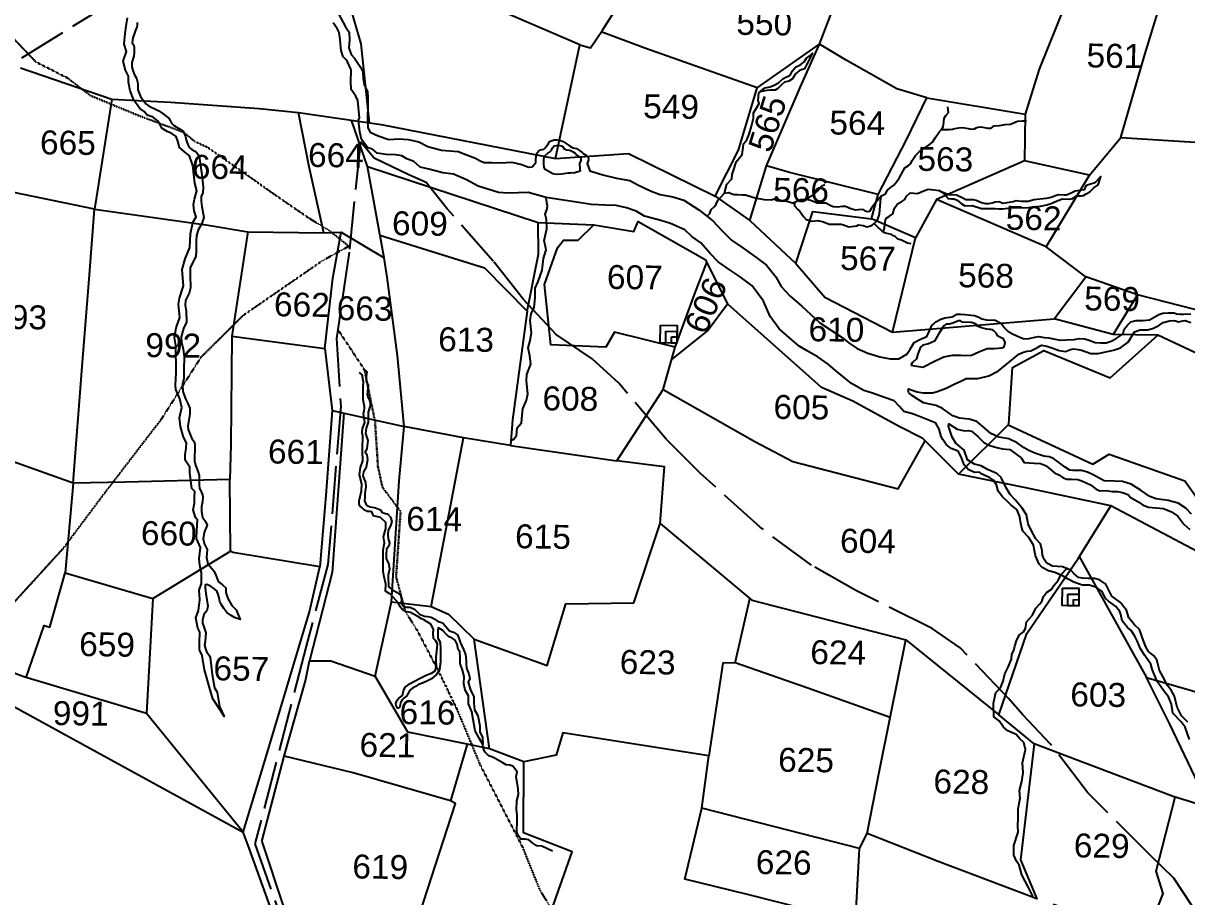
# Model space of a CAD drawing. Header units: inches. Extents: x 304037 to 460575, y 1453943 to 1639883.
# Drawn here: x 345619 to 346819, y 1594761 to 1595662 of the extents above; entities that cross this region are included whole.
import ezdxf

# ---------------------------------------------------------------- set-up
doc = ezdxf.new("R2010")
doc.units = ezdxf.units.IN
doc.header["$MEASUREMENT"] = 0
doc.linetypes.add('ACAD_ISO02W100', pattern=[15, 12, -3])
doc.linetypes.add('ACAD_ISO07W100', pattern=[3, 0, -3])
for name, color, linetype in [('CARTTRACK', 30, 'ACAD_ISO02W100'), ('NALA', 4, 'Continuous'), ('SQUAREWELL', 5, 'Continuous'), ('SURVEY_BND', 7, 'Continuous'), ('SURVEY_NO', 7, 'Continuous'), ('VILLAGE_AREA', 1, 'Continuous')]:
    doc.layers.add(name, color=color, linetype=linetype)
doc.layers.add('FOOTPATH', color=150, linetype='ACAD_ISO07W100', lineweight=30)
doc.styles.get("Standard").update_dxf_attribs({"font": 'arial.ttf'})

# ---------------------------------------------------------------- blocks, each defined once
blk = doc.blocks.new('KANUPURUPALLE')
at = {"layer": 'CARTTRACK'}
for points in [[(343.02, -192.31), (360.93, -180.92), (377.69, -170.38), (381.93, -166.54), (385.65, -157.93), (384.73, -143.28), (379.15, -127.91), (374.09, -121.9), (355.65, -106.93), (345.7, -97.25), (334.39, -92.93)], [(639.14, -400.75), (634.48, -393.96), (628.5, -388.32), (612.68, -372.88), (603.14, -360.82), (596.11, -353.54), (592.49, -349.49), (580.15, -337), (573.05, -332.24), (553.96, -323.09), (542.61, -316.79), (529.64, -307.45), (514.4, -294.14), (505.77, -285.71), (493.71, -271.86), (486.95, -265.85), (477.84, -259.82), (469.56, -251.17), (461.81, -241.7), (450.12, -228.72), (444.78, -222.21), (440.4, -220.34), (431.62, -216.29), (428.11, -212.24), (425.65, -239.95), (422.83, -261.64), (424.08, -278.61), (421.43, -318.26), (416.26, -338.8), (404.07, -388.52), (415.48, -419.28)]]:
    blk.add_lwpolyline(points, dxfattribs=at)
at = {"layer": 'FOOTPATH', "ltscale": 0.001}
for points in [[(340.36, -331.62), (355.01, -315.12), (365.18, -301.14), (379.09, -282.53), (388.89, -266.78), (399.26, -256.18), (418.95, -242.2), (425.59, -238.42), (420.37, -234.42), (415.61, -231.62), (406.93, -225.84), (398.81, -220.25), (389.76, -214.1), (386.64, -212.74), (383.82, -210.47), (372.39, -206.4), (360.25, -201.56), (354.56, -197.27), (346.54, -193.35), (338.23, -184.87)], [(484.41, -412.89), (475.69, -399.17), (471.16, -388.39), (460.33, -368.06), (454.3, -354.17), (449.52, -344.64), (444.07, -334.54), (441, -329.78), (438.55, -321.15), (439.45, -304.72), (434.84, -298.75), (433.64, -293.64), (432.73, -282.22), (429.94, -269.37), (423.13, -259.37)]]:
    blk.add_lwpolyline(points, dxfattribs=at)
at = {"layer": 'NALA'}
for points in [[(422.09, -180.12), (423.98, -183.44), (424.92, -184.81), (425.08, -186.81), (424.92, -188.73), (425.51, -190.37), (426.38, -191.27), (427.91, -193.55), (428.49, -194.68), (428.57, -196.46), (428.88, -197.93), (429.73, -199.64), (429.81, -201.11), (429.89, -203.2), (429.81, -206.22), (429.97, -208.7), (430.53, -209.82), (432.56, -210.7), (435.28, -211.53), (437.74, -211.4), (440.09, -211.47), (442.78, -212.08), (445.04, -213.18), (448.47, -214.08), (452.66, -214.34), (454.56, -215.02), (457.06, -215.94), (458.24, -216.56), (459.25, -216.99), (461.08, -216.99), (463.31, -216.99), (466.13, -216.81), (468.63, -217.35), (470.36, -217.99), (471.24, -217.93), (472.2, -216.84), (472.18, -216.09), (472.27, -214.64), (472.74, -214.06), (473.27, -213.61), (474.11, -213.44), (474.49, -213.16), (475.24, -211.99), (475.56, -211.54), (476.2, -211.28), (476.69, -211.09), (477.4, -211.09), (477.98, -211.11), (478.98, -211.45), (479.45, -211.77), (480.59, -212.56), (481.4, -213.03), (482.28, -213.2), (483.11, -213.63), (483.71, -214.14), (483.96, -214.38), (484.44, -214.64), (484.82, -214.89), (485.25, -215.3), (485.36, -215.98), (485.03, -216.88), (485.7, -218.75), (489.01, -219.69), (492.46, -220.5), (495.77, -221), (497.84, -222.11), (501.15, -223.62), (503.44, -224.46), (506.63, -224.99), (509.35, -225.76), (513.14, -228.17), (516.75, -230.88), (519.11, -233.34), (521.45, -235.64), (524.1, -237.37), (527.65, -239.76), (530.3, -241.77), (532.74, -244.65), (534.09, -247.04), (536.36, -249.49), (539.29, -251.9), (541.6, -253.95), (543.87, -256.07), (549.51, -259.67), (551.34, -261), (553.36, -262.34), (556.03, -263.49), (559.07, -264.31), (561.65, -264.84), (563.79, -264.8), (565.77, -263.61), (566.62, -262.33), (567.59, -260.67), (569.04, -259.9), (570.75, -259.13), (571.44, -257.69), (571.96, -256.34), (573.15, -255.34), (574.22, -254.7), (575.21, -254.38), (577, -254.12), (578.2, -253.42), (579.1, -253.4), (580.23, -253.42), (582.61, -253.7), (583.74, -254.08), (584.51, -254.44), (585.69, -254.72), (587.87, -254.76), (589.42, -255.61), (590.1, -256.55), (591.06, -257.51), (592.24, -258.17), (594.08, -258.96), (595.15, -259.37), (596.39, -259.22), (597.82, -258.9), (598.78, -258.7), (600.13, -258.98), (601.27, -258.98), (602.53, -259.22), (604.2, -259.6), (605.79, -259.45), (607.72, -259.32), (609.02, -259.07), (610.3, -259.13), (611.2, -259.41), (612.96, -260.05), (614.28, -260.11), (615.76, -260.09), (616.98, -259.64), (618.22, -258.96), (619.96, -257.77), (620.19, -256.58), (620.98, -255.55), (621.86, -254.74), (623.14, -254.35), (624.81, -254.35), (626.54, -254.16), (628.79, -252.8), (629.82, -252.47), (631.04, -252.33), (632.66, -252.35), (633.26, -252.54), (634.11, -252.6), (634.99, -252.6), (636.83, -252.5)], [(637.98, -359.14), (636.83, -356.06), (635.78, -354.8), (633.68, -352.63), (633.3, -350.41), (632.51, -348.52), (631.53, -347.28), (630.67, -346.16), (629.66, -344.73), (628.39, -341.65), (627.99, -340.39), (626.51, -338.29), (625.34, -336.62), (624.5, -334.66), (623.92, -333.5), (622.97, -332.09), (622.01, -331.3), (620.7, -329.71), (620.29, -328.13), (620.05, -327.32), (618.92, -325.99), (617.2, -324.8), (616.46, -324.1), (615.53, -322.36), (614.14, -321.41), (612.33, -320.86), (611.3, -320.83), (610.56, -320.83), (610.08, -320.67), (608.42, -320.16), (607.01, -319.44), (605.72, -318.66), (603.64, -317.75), (602.02, -317.43), (600.46, -316.57), (599.72, -315.73), (598.77, -313.68), (598.22, -310.98), (596.97, -309.15), (595.51, -307.56), (595.06, -306.01), (594.56, -303.69), (593.87, -302.11), (592.5, -301.09), (591.6, -300.25), (590.3, -299.02), (589.15, -297.57), (588.75, -296.04), (587.93, -294.89), (586.98, -294.25), (585.78, -293.75), (585.09, -293.44), (584.42, -292.94), (583.16, -293.01), (581.6, -292.27), (580.57, -291.13), (579.78, -289.15), (579.04, -287.74), (577.22, -287.1), (576.01, -286.12), (575.12, -284.88), (574.67, -284.09), (574.19, -282.26), (573.28, -280.78), (571.68, -280.09), (569.22, -279.13), (567.42, -278.51), (565.26, -277.93), (564.16, -276.69), (562.75, -275.33), (560.58, -274.64), (557.33, -273.49), (555.18, -272.87), (552.02, -271.1), (547.97, -267.94), (546.16, -266.38), (543.6, -264.67), (540.8, -263.09), (538.8, -261.92), (536.38, -259.88), (533.75, -257.68), (531.43, -254.58), (529.71, -250.77), (526.77, -246.99), (523.73, -244.75), (521.27, -243.15), (518.2, -241.06), (516.2, -239.05), (513.81, -236.36), (511.51, -234.8), (509.71, -233.21), (506.15, -231.68), (503.72, -230.94), (499.55, -229.87), (497.44, -228.65), (495.03, -227.89), (492.47, -227.34), (489.77, -227.32), (486.14, -227.15), (483.04, -226.74), (478.65, -226.09), (474.87, -225.59), (470.38, -224.35), (465.34, -224.63), (462.87, -224.44), (457.8, -222.91), (454.88, -221.38), (451.61, -220.04), (448.89, -219.76), (445.41, -218.9), (443.21, -218.41), (441.57, -216.99), (439.8, -216.36), (438.59, -215.65), (436.95, -215.36), (434.61, -215.29), (432.33, -215.01), (431.2, -214.01), (429.99, -213.73), (428.42, -211.67), (427.93, -209.75), (427.57, -206.84), (427.85, -206.27), (427.36, -201.87), (426.83, -200.82), (425.63, -199.15), (425.52, -197.15), (425.58, -194.24), (424.65, -192.25), (424.24, -191.72), (423.54, -190.97), (422.99, -189.44), (422.93, -188.64), (422.74, -186.67), (422.46, -184.92), (421.93, -183.89), (420.93, -182.5)], [(371.81, -183.14), (371.81, -183.78), (371.7, -184.3), (371.34, -185.05), (371.04, -186), (370.7, -187), (370.57, -188.21), (370.98, -188.79), (371.12, -189.54), (371.12, -190.04), (371.12, -190.65), (371.01, -191.54), (370.6, -193.15), (370.6, -194.26), (370.82, -195.18), (371.29, -196.26), (371.76, -197.06), (372.15, -198.37), (372.13, -199.97), (372.85, -201.64), (374.24, -203.47), (374.8, -203.88), (375.58, -204.27), (376.33, -204.58), (377.52, -205.13), (378.33, -205.72), (378.91, -206.13), (379.47, -206.52), (380.02, -206.94), (380.38, -207.52), (380.75, -208.21), (381.25, -208.74), (381.86, -209.07), (382.64, -209.49), (383.69, -210.21), (384.31, -211.49), (384.42, -212.37), (384.7, -213.1), (385.17, -214.1), (385.45, -214.43), (385.92, -214.73), (386.64, -215.18), (387.2, -215.54), (387.73, -216.29), (387.98, -217.54), (388.51, -221.01), (388.76, -223.33), (388.87, -224.11), (388.81, -225.52), (388.39, -226.47), (388.39, -227.66), (388.59, -229.02), (389.17, -231.76), (388.62, -233.48), (387.87, -234.67), (387.34, -236.28), (387.34, -237.7), (387.31, -240.08), (387.28, -241.5), (385.87, -244.3), (385.9, -245.49), (385.92, -247.05), (386.01, -248.57), (386.03, -249.41), (385.76, -250.74), (384.81, -252.57), (384.78, -253.79), (385.01, -255.28), (385.17, -258.03), (384.39, -259.59), (383.89, -261.67), (383.95, -263.06), (384.42, -264.78), (384.7, -266.64), (384.64, -270.05), (384.64, -272.13), (384.39, -273.55), (384.48, -275.44), (385.17, -277.24), (385.65, -278.21), (386.31, -279.57), (386.31, -280.96), (385.81, -284.07), (385.92, -284.87), (386.78, -286.95), (387.59, -288.09), (387.65, -288.81), (387.65, -289.92), (387.62, -291.67), (387.62, -292.73), (387.92, -293.84), (388.48, -295.28), (388.87, -296.36), (388.87, -298.14), (388.87, -298.75), (388.98, -299.58), (389.45, -300.63), (389.73, -301.19), (389.82, -301.8), (389.73, -302.91), (389.54, -304.13), (389.54, -305.38), (389.84, -306.85), (390.62, -307.88), (391.04, -308.82), (390.26, -310.68), (390.07, -312.23), (390.34, -313.43), (391.07, -314.87), (390.93, -316.87), (391.29, -318.51), (392.84, -320.22), (393.37, -321.3), (393.87, -322.61), (394.21, -323.05), (395.18, -323.8), (395.87, -324.41), (395.96, -325.6), (396.46, -327.13), (397.51, -328.88), (398.6, -329.93), (399.63, -332.32), (398.15, -331.82), (397.35, -331.35), (396.23, -330.65), (395.48, -329.63), (394.76, -328.55), (394.48, -327.93), (394.26, -326.94), (393.98, -326.1), (393.65, -325.21), (392.93, -324.66), (391.98, -323.99), (391.04, -323.69), (390.76, -323.88), (390.7, -324.44), (390.9, -325.96), (391.43, -329.06), (391.2, -330.28), (390.51, -331.17), (390.15, -332.66), (390.15, -333.41), (390.51, -334.33), (391.07, -335.8), (390.93, -337.99), (390.79, -338.88), (391.09, -340.04), (391.29, -340.43), (392.01, -341.54), (392.23, -341.93), (392.54, -344.04), (392.82, -346.2), (393.43, -349.5), (394.07, -350.61), (394.71, -354.19), (395.93, -356.66), (394.98, -355.19), (393.01, -352.26), (392.15, -349.46), (390.81, -345.05), (390.17, -341.5), (389.51, -340.08), (389.51, -338.28), (389.56, -335.67), (389.06, -334.64), (388.48, -332.04), (389.17, -330.24), (389.42, -327.55), (389.23, -325.13), (389.79, -323.4), (389.79, -320.87), (389.31, -318.82), (389.09, -317.29), (389.42, -314.41), (388.37, -312.19), (388.48, -310.2), (388.59, -307.59), (388.06, -306.9), (387.5, -305.02), (387.78, -303.32), (387.78, -301.85), (387.78, -300.44), (387.09, -299.63), (386.47, -295.75), (386.45, -294.31), (385.28, -292.59), (385.28, -291.23), (385.47, -289.59), (385.56, -288.29), (384.83, -286.83), (384, -284.19), (383.69, -281.97), (384.28, -279.4), (383.72, -277.21), (382.67, -274.9), (382.61, -273.85), (382.75, -270.7), (382.55, -263.91), (382.17, -261.94), (382.55, -259.47), (383.5, -256.86), (383.08, -253.57), (383.33, -251.99), (384.25, -248.96), (383.92, -244.87), (384.56, -242.15), (385.72, -239.27), (385.89, -235.86), (386.39, -233.02), (387.23, -231.57), (386.7, -230.1), (386.48, -228.55), (386.78, -227.16), (387.31, -225.05), (386.75, -223.14), (386.19, -218.7), (385.33, -216.33), (384.02, -215.3), (382.8, -214.28), (382.35, -212.72), (381.97, -211.53), (380.85, -210.81), (379.69, -210.33), (378.33, -209.47), (377.49, -207.86), (376.1, -206.74), (374.63, -206.27), (373.85, -205.38), (372.76, -204.6), (371.18, -202.58), (370.23, -200.28), (369.84, -198.04), (369.79, -196.54), (369.01, -195.09), (368.4, -192.82), (369.18, -190.44), (368.62, -188.61), (368.79, -185.86), (369.04, -184.09), (369.37, -181.95)], [(519.57, -223.87), (520.08, -221.57), (521.31, -220.23), (521.45, -219.2), (521.97, -217.44), (522.36, -215.99), (523.82, -214.15), (524.1, -212.39), (524.13, -211.42), (524.96, -210.45), (525.56, -208.97), (526.07, -206.98), (526.33, -205.96), (526.56, -205), (526.56, -203.63), (527.1, -202.75), (527.93, -201.27), (527.67, -200.51), (527.84, -198.63), (529.33, -197.35), (530.64, -197.09), (531.66, -196.67), (532.72, -196.01), (533.83, -194.99), (534.71, -194.53), (535.4, -194.24), (535.63, -194.1), (536.18, -193.01), (536.92, -192.04), (538.23, -191.38), (539.11, -190.67), (539.68, -189.76), (540.54, -189.11), (541.16, -188.51), (539.77, -191.3), (539.2, -192.41), (537.94, -192.89), (536.94, -193.75), (536.18, -195), (535.31, -195.61), (534.2, -195.87), (533.46, -196.5), (532.61, -197.46), (531.89, -197.92), (530.67, -197.92), (529.93, -197.98), (529.27, -198.09), (528.2, -198.32)], [(573.71, -207.22), (574.17, -206.51), (574.26, -205.31), (574.33, -204.33), (574.74, -203.62), (575.4, -202.9), (575.22, -201.46)], [(515.19, -229.7), (515.92, -229.05), (516.28, -228), (517.07, -227.28), (517.48, -226.69), (517.97, -225.54), (518.72, -224.82), (519.57, -223.87), (520.64, -223.66), (521.42, -224.02), (521.95, -224.2), (522.83, -224.2), (524.06, -224.2), (524.86, -224.23), (527.48, -225), (528.66, -225.15), (529.46, -225.33), (531.24, -225.36), (531.99, -225.13), (532.73, -225.51), (533.5, -225.59), (534.27, -225.59), (535.2, -225.64), (537.15, -226.2), (537.17, -226.77), (538, -227.72), (538.43, -228.08), (539.44, -229.44), (540.1, -230.18), (541.59, -230.57), (543.01, -230.44), (544.5, -230.72), (545.91, -231.26), (547.19, -231.29), (548.38, -231.21), (548.94, -231.23), (549.48, -231.39), (550.83, -231.88), (552.83, -231.62), (553.27, -231.34), (554.43, -231.49), (555.35, -231.85), (556.63, -231.44), (557.15, -231), (557.97, -230.13), (558.51, -228.57), (558.79, -224.48), (558.95, -224.01), (559.92, -223.48), (560.41, -222.55), (561.03, -221.94), (561.95, -221.29), (563.17, -219.69), (564.19, -217.87), (564.71, -216.87), (565.5, -216.38), (566.17, -215.79), (566.48, -215.07), (567.28, -213.76), (568.3, -212.76), (570.65, -211.07), (571.55, -210.36), (572.2, -209.25), (572.91, -208.2), (573.25, -207.71), (573.71, -207.22), (574.89, -207.17), (575.66, -207.17), (576.46, -207.07), (577.08, -206.89), (578.03, -206.71), (578.67, -206.63), (579.52, -206.71), (580.44, -206.84), (581.29, -206.99), (581.96, -206.92), (582.4, -206.61), (582.81, -206.45), (583.6, -206.4), (585.3, -206.69), (586.2, -206.71), (586.91, -206.11), (588.27, -205.98), (589.68, -205.68), (590.97, -205.62), (592.79, -204.85), (593.95, -204.73), (594.97, -204.7)], [(483.3, -218.88), (481.94, -219.27), (480.88, -219.42), (480.34, -219.35), (478.67, -219.62), (477.51, -219.74), (476.47, -219.59), (474.57, -218.53), (474.3, -217.94), (474.15, -217.18), (474.13, -215.97), (474.3, -215.25), (475.04, -214.52), (475.58, -214.17), (476.03, -213.66), (476.3, -213.09), (476.72, -212.6), (477.76, -212.43), (477.76, -212.43), (478.79, -212.62), (479.21, -213.31), (479.92, -213.51), (480.61, -213.66), (481.33, -213.95), (481.97, -214.37), (482.41, -214.86), (482.93, -215.21), (483.42, -215.58), (483.47, -216.14), (483.08, -216.93), (483.08, -217.3), (483.18, -217.92), (483.2, -218.29), (483.3, -218.88)], [(559.43, -233.12), (559.8, -232.11), (559.85, -231.02), (560.1, -229.69), (561.02, -229.04), (561.81, -228.49), (562.2, -227.06), (562.93, -225.92), (564.04, -225.35), (564.8, -224.81), (565.18, -224.01), (566.07, -223.19), (567.95, -223.27), (569.28, -222.7), (570.62, -222.19), (572.11, -222.29), (573.32, -222.48), (574.17, -222.96), (575.1, -223.75), (575.6, -224.48), (576.46, -224.54), (577.1, -224.54), (577.89, -224.83), (578.94, -225.65), (579.8, -226.22), (581.64, -226.13), (584.05, -226.83), (585.55, -226.83), (586.59, -226.83), (587.45, -226.83), (588.28, -226.83), (589.29, -226.83), (591.98, -226.5), (593.5, -226.5), (594.5, -226.5), (595.71, -226.4), (596.77, -226.25), (598.84, -226.05), (600.35, -225.74), (601.46, -225.39), (603.09, -224.59), (604.29, -224.17), (606.13, -224.2), (606.82, -224.05), (607.2, -223.78), (607.77, -223.38), (608.59, -223.33), (608.96, -223.33), (609.58, -223.23), (610.23, -222.78), (611.1, -222.26), (612.12, -221.29), (613.21, -220.55), (613.83, -218.39), (612.37, -220.05), (610.73, -220.57), (610.13, -220.77), (609.66, -221.84), (608.02, -222.09), (607.47, -222.21), (606.65, -222.63), (605.26, -223.23), (604.71, -223.23), (603.39, -223.11), (602.45, -223.45), (601.73, -223.75), (601.06, -223.95), (600.21, -224.1), (597.11, -224.5), (595.82, -224.89), (594.11, -224.94), (593.29, -224.84), (592.69, -224.84), (591.92, -225.09), (589.42, -225.49), (588.34, -225.15), (587.45, -225.24), (586.69, -225.46), (585.8, -225.65), (585.07, -225.68), (584.02, -225.46), (582.62, -224.83), (581.96, -224.7), (580.84, -224.7), (580.05, -224.7), (579.35, -224.32), (577.7, -223.59), (575.79, -223.56), (573.89, -222.8)], [(540.27, -225.2), (540.88, -224.5), (541.68, -224.09), (542.13, -223.73), (542.83, -222.96), (543.97, -221.73), (544.69, -221.35)], [(558.95, -224.01), (557.34, -225.83), (556.46, -227.14), (555.96, -227.94), (555.34, -228.05), (554.96, -227.91), (554.53, -227.6), (553.92, -227.51), (553.23, -227.55), (552.44, -227.71), (551.28, -227.39), (549.92, -226.83), (549.15, -226.83), (547.89, -227.03), (546.85, -226.92), (546.28, -226.67), (545.01, -226.02), (544.1, -226.02), (542.83, -226.02), (542.2, -225.79), (541.68, -225.56), (540.27, -225.2), (539.66, -225.22), (538.61, -225.27), (536.8, -226.1)], [(466.86, -286.59), (467.59, -286.18), (468.27, -285.29), (468.39, -283.33), (469.44, -282.08), (469.62, -280.14), (469.71, -278.58), (470.66, -276.44), (470.93, -274.92), (470.54, -271.47), (470.6, -269.95), (471.61, -267.37), (471.32, -265.29), (470.9, -263.29), (471.32, -261.48), (471.7, -259.55), (471.26, -256.4), (471.53, -254.73), (472.24, -253.19), (472.42, -250.75), (472.42, -248.28), (473.16, -246.61), (474.08, -243.79), (474.38, -240.85), (475.04, -238.7), (474.53, -236.32), (475.18, -233.41), (475.06, -231.09), (474.72, -229.74), (475.06, -228.64), (475.23, -227.71), (474.97, -226.28), (474.87, -225.59)], [(566.52, -235.89), (565.62, -235.8), (564.95, -235.41), (564.44, -235.19), (564.09, -235.03), (563.17, -234.81), (563.17, -234.81), (562.46, -234.17), (562.08, -233.95), (561.54, -233.66), (561.54, -233.66), (560.07, -233.34), (559.43, -233.12), (559.43, -233.12), (558.92, -232.61), (558.57, -232.26), (558.16, -231.91), (557.15, -231)], [(637.69, -302.73), (636.28, -301.19), (634.29, -299.98), (631.83, -299.36), (628.82, -298.98), (627.17, -298.4), (625, -296.99), (622.49, -295.39), (620.25, -294.78), (618.39, -294.71), (615.67, -294.69), (612.89, -293.19), (611.49, -292.58), (609.99, -292.18), (609.03, -292.15), (607.87, -292.18), (607.06, -292.06), (605.86, -291.34), (604.56, -290.4), (602.88, -289.23), (601.8, -288.83), (600.45, -288.66), (598.73, -288.13), (597.65, -287.74), (596.74, -287.32), (595.57, -286.67), (593.72, -285.47), (591.63, -284.43), (589.13, -284.08), (587.13, -283.15), (585.1, -281.49), (583.6, -280.21), (581.65, -279.68), (579.19, -279.46), (577.56, -278.91), (576.33, -278.05), (574.89, -277.09), (573.29, -276.37), (572.19, -276.12), (570.11, -275.7), (568.84, -274.94), (567.4, -274.05), (566.42, -273.26), (566.3, -272.61), (566.4, -272.29), (567.29, -272.59), (568.55, -273.01), (570.06, -273.23), (570.78, -273.23), (572.39, -273.19), (573.32, -272.89), (574.41, -272.49), (575.74, -272.01), (577.79, -270.97), (579.41, -270.21), (580.74, -269.5), (583.68, -269.43), (586.46, -268.75), (588.84, -267.43), (591.56, -265.17), (593.91, -263.19), (594.76, -262.78), (595.9, -262.39), (596.85, -262.32), (598.02, -261.71), (598.75, -261.3), (599.16, -261.05), (599.55, -260.84), (600.86, -261.1), (602.37, -261.57), (603.98, -262.15), (605.58, -262.37), (606.77, -261.88), (607.63, -261.69), (608.77, -261.83), (609.57, -262), (611.9, -262.78), (613.72, -262.78), (616.45, -262.12), (617.59, -261.91), (619.34, -261.27), (621.26, -259.79), (622.82, -257.26), (624.17, -256.7), (626.14, -256.67), (627.55, -256.23), (628.86, -255.51), (629.93, -254.78), (631.49, -254.32), (632.75, -254.27), (633.82, -254.58), (634.89, -254.32), (635.48, -254.22), (636.91, -254.7)], [(566.87, -266.34), (569.84, -266.78), (572.9, -265.2), (575.09, -264.12), (577.27, -263.7), (579.31, -263.68), (581.86, -263.68), (583.83, -262.8), (585.88, -261.88), (587.79, -261.83), (589.57, -261.72), (590.21, -261.42), (590.45, -260.36), (589.94, -259.39), (589.07, -258.99), (588.47, -258.66), (588.21, -258.12), (587.55, -257.42), (587.17, -257.18), (586.76, -257.11), (586.34, -257.09), (585.77, -257.06), (584.45, -256.73), (583.84, -256.51), (583.37, -256.32), (582.96, -255.88), (582.45, -255.57), (581.88, -255.42), (581.48, -255.42), (579.61, -255.41), (579.17, -255.09), (578.67, -255.09), (577.19, -255.7), (576.29, -255.9), (575.59, -255.92), (575, -256.4), (573.64, -258.43), (572.66, -260.23), (571.16, -260.91), (569.75, -261.31), (569.18, -261.81), (568.7, -263.04), (568.52, -263.84), (568.26, -264.71), (567.27, -265.66), (566.87, -266.34)], [(429.52, -269.04), (430.48, -269.81), (430.4, -271.06), (430.41, -272.14), (430.89, -273.27), (430.66, -275.54), (430.95, -276.39), (431.32, -276.93), (431.43, -277.65), (431.49, -278.39), (430.98, -279.99), (431, -281.05), (431, -282.44), (430.55, -283.96), (430.43, -285.3), (430.98, -287.09), (430.8, -289.02), (430.38, -289.99), (430.78, -290.59), (431, -291.93), (430.66, -293.7), (430.06, -294.95), (429.86, -295.89), (430.55, -297.54), (430.69, -298.68), (430.41, -300.3), (430.41, -301.33), (430.41, -302.21), (430.69, -302.96), (431.09, -303.35), (431.83, -303.67), (432.78, -303.84), (433.12, -303.87), (434.37, -304.38), (434.83, -305.04), (436.03, -305.38), (436.2, -305.38), (436.97, -306.2), (437.29, -307.25), (436.94, -308.39), (436.43, -309.48), (436.37, -310.53), (436.46, -311.61), (436.74, -312.64), (436.6, -313.44), (436.09, -314.21), (435.97, -315.58), (436, -316.6), (436.4, -317.4), (436.6, -317.63), (436.83, -319.25), (436.54, -320.62), (436.54, -321.99), (436.63, -322.79), (436.66, -323.47), (436.83, -323.76), (437.51, -324.3), (438.89, -325.02), (439.72, -325.7), (439.94, -326.64), (439.94, -327.59), (440.29, -328.13), (440.6, -328.5), (441.37, -328.67), (442.06, -328.67), (443.23, -329.18), (444.54, -330.41), (445.82, -330.89), (446.54, -330.92), (447.45, -331.12), (448.37, -331.55), (449.05, -332.12), (450.08, -332.38), (450.59, -332.69), (452.08, -334.42), (453.11, -334.82), (454.14, -335.44), (454.48, -336.27), (454.83, -337.27), (455.71, -339.07), (456.17, -340.36), (456.37, -341.88), (456.37, -342.62), (456.54, -343.76), (457.09, -345.18), (457.34, -346.35), (457, -347.29), (457.6, -349.23), (458.41, -350.85), (458.43, -352.48), (458.69, -354.16), (459.52, -355.61), (460, -358.18), (460.06, -359.64), (460.77, -361.07), (460.86, -362.84), (459.95, -361.21), (458.92, -359.39), (458.32, -356.62), (457.95, -354.68), (457.12, -352.67), (457.06, -350.7), (456.21, -349.3), (455.92, -347.73), (455.92, -345.82), (455.49, -344.31), (454.86, -342.61), (454.89, -340.98), (454.78, -339.72), (454.38, -339.07), (454.06, -337.76), (453.61, -336.79), (452.84, -336.25), (451.89, -335.85), (451.32, -335.33), (450.44, -334.42), (449.47, -333.79), (449.27, -333.74), (449.21, -334.36), (449.21, -335.79), (449.21, -336.36), (449.81, -337.33), (449.95, -338.98), (449.95, -342.15), (449.75, -344.29), (448.98, -345.45), (447.75, -346.53), (446.81, -347.1), (445.52, -347.65), (444.52, -347.99), (443.81, -348.5), (443.04, -348.96), (442.61, -349.27), (442.18, -349.78), (441.87, -350.38), (441.64, -350.9), (440.93, -351.52), (440.58, -351.84), (440.12, -352.67), (439.95, -353.64), (439.52, -354.04), (439.35, -353.98), (439.01, -353.33), (438.95, -352.87), (439.26, -351.99), (439.63, -351.53), (440.55, -350.85), (440.78, -349.65), (441.18, -348.71), (441.78, -348.28), (442.26, -347.88), (444.92, -346.41), (446.55, -345.58), (447.74, -345.1), (448.66, -344.53), (448.8, -343.96), (448.94, -343.1), (448.89, -342.25), (448.83, -341.65), (448.86, -341.02), (449, -339.58), (449.12, -337.76), (448.63, -336.93), (448.12, -336.47), (448.06, -335.19), (448.06, -334.08), (447.4, -332.85), (445.66, -331.8), (445.03, -331.57), (444.12, -331), (443.03, -330.43), (442.26, -330.04), (441, -329.78), (440.09, -329.15), (439.69, -328.58), (439.23, -327.67), (437.23, -325.5), (436.89, -325.27), (435.98, -324.73), (435.98, -322.96), (435.58, -321.11), (435.29, -319.8), (435.23, -316.84), (435.23, -314.38), (435.49, -312.65), (435.23, -311.13), (435.81, -309.06), (435.83, -307.52), (434.46, -306.32), (432.64, -305.92), (432.27, -304.9), (431.84, -304.84), (431.15, -304.81), (430.44, -304.5), (429.87, -303.98), (429.24, -303.47), (429.04, -303.02), (429.07, -302.22), (429.55, -299.65), (429.61, -297.93), (429.03, -295.68), (429.23, -293.82), (429.81, -292.2), (429.66, -289.7), (429.69, -288.1), (429.78, -287.1), (429.72, -286.02), (429.55, -285.16), (429.61, -284.08), (430.18, -282.55), (429.95, -280.9), (429.84, -280.41), (429.98, -279.62), (430.06, -279.05), (430.06, -278.5), (429.66, -276.85), (429.66, -275.34), (429.66, -273.51), (429.75, -272.47), (429.32, -270.58), (428.67, -270.07)], [(637.5, -354.86), (635.88, -353.24), (634.79, -351.11), (634.07, -348.39), (633.23, -346.87), (632.29, -345.75), (631.06, -343.49), (630.22, -341.96), (629.52, -339.33), (628.66, -338.27), (627.38, -337.26), (626.66, -336.1), (626.13, -334.65), (625.09, -331.76), (623.75, -330.6), (622.37, -328.86), (621.71, -326.95), (621, -326.09), (620.21, -325.08), (617.97, -323.51), (617.33, -322.19), (616.47, -320.55), (614.82, -319.49), (613.64, -319.16), (612.05, -319.14), (610.6, -319.14), (609.61, -318.94), (608.43, -318), (607.7, -317.21), (606.6, -316.75), (605.57, -316.37), (603.01, -316.23), (601.91, -315.62), (601.36, -315.11), (601.01, -314.68), (600.7, -314.02), (600.48, -313.51), (600.35, -312.39), (599.99, -310.62), (598.74, -309.39), (597.62, -307.44), (596.83, -305.66), (596.36, -303.4), (595.24, -301.75), (593.44, -299.71), (592.14, -298.44), (591.13, -296.75), (589.9, -294.19), (588.74, -293.22), (586.41, -292.23), (584.84, -291.35), (583.13, -290.94), (581.39, -289.88), (580.47, -287.47), (578.37, -285.72), (577.45, -284.2), (576.53, -281.46), (576.53, -280.87), (578.68, -282.25), (580.53, -282.64), (581.43, -282.49), (582.31, -282.67), (583.27, -283.46), (583.98, -284.03), (584.83, -284.86), (585.43, -285.48), (586.68, -286.11), (587.78, -286.44), (589.01, -286.77), (590.11, -286.95), (591.97, -287.16), (594.81, -289.18), (595.58, -290.3), (598.06, -290.47), (599.71, -290.52), (600.9, -290.98), (601.58, -291.53), (603.23, -292.78), (604.35, -293.3), (605.42, -294.03), (606.3, -294.36), (607.51, -294.36), (609.05, -294.42), (610.11, -294.71), (612.25, -295.74), (613.74, -296.79), (614.64, -297.14), (616.23, -297.08), (617.72, -297.32), (619.08, -297.32), (620.03, -297.47), (620.82, -297.69), (621.88, -298.07), (622.27, -298.68), (624.45, -299.87), (625.35, -300.52), (626.87, -301.07), (627.85, -301.16), (630.64, -301.39), (632.71, -302.18), (634.24, -303.25), (635.8, -305.21), (637.37, -306.52)], [(599.21, -398.95), (598.19, -396.93), (597.23, -395.2), (596.38, -393.62), (595.69, -391.23), (595.03, -390.27), (594.3, -388.77), (594.3, -386.34), (595.34, -383.01), (595.26, -381.27), (595.26, -379.54), (595.26, -377.12), (595.69, -374.48), (595.54, -372.52), (596.04, -370.24), (596.35, -368.05), (596.15, -365.55), (596.85, -362.26), (596.42, -360.46), (595.46, -359.57), (594.46, -358.49), (592.42, -357.61), (591.3, -356.72), (590.18, -355.14), (588.83, -354.14), (588.72, -350.77), (589.26, -348.07), (590.45, -346.84), (591.03, -345.22), (591.42, -343.34), (592.19, -341.8), (593.11, -339.66), (593.11, -338.39), (593.61, -337.47), (593.88, -336.39), (594.27, -335.04), (594.89, -333.58), (595.96, -332.77), (596.5, -331.89), (596.73, -330.27), (598.16, -328.58), (598.97, -326.76), (599.89, -325.75), (600.51, -325.14), (600.89, -323.87), (601.59, -322.83), (602.74, -322.1), (603.4, -321.02), (604.48, -319.79), (605.16, -318.39), (606.6, -316.75)], [(478.72, -389.28), (475.98, -388.07), (474.77, -388.07), (473.76, -387.35), (472.72, -386.58), (471.83, -386.42), (470.66, -386.38), (469.77, -385.05), (469.69, -383.89), (469.69, -382.4), (469.69, -380.42), (469.53, -378.99), (469.53, -376.82), (469.93, -375.25), (469.89, -373.84), (469.33, -370.73), (469.53, -369.52), (468.44, -368.15), (467.72, -367.87), (466.75, -367.83), (465.9, -367.39), (465.14, -366.94), (463.97, -366.26), (463.16, -365.9), (462.56, -365.7), (461.99, -365.25), (461.43, -364.73), (461.07, -363.96), (460.86, -362.84)]]:
    blk.add_lwpolyline(points, dxfattribs=at)
at = {"layer": 'SQUAREWELL'}
for points in [[(503.96, -257.18), (508.12, -257.18), (508.12, -261.59), (503.96, -261.59)], [(505.34, -258.66), (508.12, -258.66), (508.12, -261.59), (505.34, -261.59)], [(506.78, -260.04), (508.12, -260.04), (508.12, -261.59), (506.78, -261.59)], [(605.58, -321.67), (609.74, -321.67), (609.74, -326.07), (605.58, -326.07)], [(606.97, -323.14), (609.74, -323.14), (609.74, -326.07), (606.97, -326.07)], [(608.4, -324.53), (609.74, -324.53), (609.74, -326.07), (608.4, -326.07)]]:
    blk.add_lwpolyline(points, close=True, dxfattribs=at)
at = {"layer": 'SURVEY_BND'}
for points in [[(365.7, -202.42), (380.39, -202.91), (402.62, -204.23), (412.5, -205.09), (433.23, -207.8), (477.1, -215.76), (482.77, -187.21), (462.45, -178.76), (451.42, -177.18), (441.88, -179.42), (424.35, -175.61), (416.8, -171.71), (412.32, -168.81), (409.37, -158.39), (388.11, -149.06), (378.15, -143.68), (366, -130.52), (369.06, -108.89), (370.21, -102.4), (373.24, -88.33), (375.68, -70.67), (377.01, -59.34)], [(527.35, -197.4), (542.84, -186.24), (553.62, -156.96)], [(482.77, -187.21), (485.51, -187.95), (488.4, -183.42), (493.76, -174.75), (494.27, -166.89), (492.83, -164.42), (464.77, -159.91)], [(611, -218.15), (618.69, -208.61), (624.43, -187.66), (630.66, -166.35), (608.92, -158.9), (604.39, -175.24), (598.02, -191.73), (594.64, -203.05)], [(618.69, -208.61), (638.66, -209.55), (644.58, -196.34), (684.32, -203.89), (699.27, -206.37), (709.34, -188.83), (697.96, -186.61), (661.9, -179.43), (650.46, -177.29), (651.22, -172.4), (630.66, -166.35)], [(430.38, -207.43), (427.98, -187.7), (424.35, -175.61)], [(477.1, -215.76), (495.34, -214.23), (517.25, -224.67), (522.95, -213.01), (527.35, -197.4), (499.12, -187.77), (488.11, -183.87)], [(517.25, -224.67), (526.03, -230.65), (530.03, -216.91), (538.2, -197.12), (542.84, -186.24)], [(558.11, -223.72), (564.99, -209.87), (569.97, -199.3), (562.43, -197.13), (549.56, -190.11), (542.84, -186.24)], [(342.68, -194.83), (365.7, -202.42), (361.7, -229.99), (338.57, -225.55)], [(569.97, -199.3), (594.64, -203.05), (594.6, -214.72), (572.73, -224.71), (567.54, -234.39), (556.52, -229.82)], [(400.18, -235.17), (419.23, -235.15), (415.38, -218.68), (412.5, -205.09)], [(429.99, -218.37), (425.79, -206.83)], [(600.35, -236.2), (611, -218.15), (594.6, -214.72)], [(419.23, -235.15), (423.57, -234.9), (434.45, -241.23), (429.99, -218.37), (472.97, -231.87), (486.89, -232.27), (496.95, -233.74), (497.99, -231.29), (514.95, -240.54), (520.69, -251.62), (544.34, -272.03), (552.45, -275.5), (564.09, -281.62), (569.94, -284.46), (579.18, -293.47), (591.6, -280.8), (592.36, -266.55), (600.13, -262.24), (616.84, -268.86), (628.65, -257.99), (617.42, -257.96), (602.59, -254.21)], [(526.03, -230.65), (537.64, -241.21), (541.8, -228.17), (556.52, -229.82), (558.11, -223.72), (535.76, -218.43), (530.03, -216.91)], [(562.12, -258.09), (602.59, -254.21), (610.42, -243.62), (600.35, -236.2), (572.73, -224.71)], [(357.25, -298.71), (359.13, -269.49), (360.67, -246.45), (361.7, -229.99), (390.24, -233.68), (400.18, -235.17), (396.56, -261.38), (396.7, -288.48), (396.52, -297.26)], [(433.34, -235.56), (459.65, -243.42), (470.53, -254.09), (473.11, -239.75), (472.97, -231.87)], [(466.79, -287.85), (493.52, -291.26), (504.86, -273.26), (507.69, -262.65), (492.45, -259.08), (490.36, -262.83), (476.51, -262.49), (474.74, -247.4), (477.88, -238.15), (479.36, -236.15), (483.06, -236.15), (486.89, -232.27)], [(396.56, -261.38), (419.94, -264.12), (421.68, -246.49), (423.57, -234.9)], [(537.64, -241.21), (545.03, -249.6), (562.12, -258.09), (567.54, -234.39)], [(421.96, -279.62), (440.06, -283.39), (438.11, -265.69), (435.29, -246.08), (434.45, -241.23)], [(507.69, -262.65), (512.36, -249.33), (515.33, -241.26)], [(623.38, -247.9), (610.42, -243.62)], [(831.7, -280.34), (824.32, -281.18), (785.77, -266.84), (786.39, -259.24), (752.27, -258.1), (725.83, -262.06), (683.89, -255.62), (657.35, -251.9), (641.47, -252.28), (623.38, -247.9), (617.42, -257.96)], [(506.88, -265.71), (515.72, -258.52), (520.69, -251.62)], [(470.53, -254.09), (467.21, -281.39), (466.79, -287.85), (454.94, -286.09), (440.06, -283.39)], [(591.45, -280.95), (612.81, -290.52), (616.87, -287.97), (635.94, -294.38), (640.76, -301.04), (670.4, -311.46), (675.22, -297.16), (677.13, -282.88), (639.58, -262.91), (628.65, -257.99)], [(419.94, -264.12), (421.96, -279.62), (420.68, -300.94), (419.38, -318.89), (397.51, -315.56), (396.97, -315.21)], [(504.86, -273.26), (528.01, -285.97), (537.56, -290.87), (564.1, -297.35), (570.71, -285.21)], [(424.92, -280.24), (422.49, -320.25), (417.1, -342.49), (422.48, -342.41), (433.64, -346.07), (437.44, -327.42), (438.96, -297.07), (440.06, -283.39)], [(357.25, -298.71), (314.92, -284.3)], [(437.44, -327.42), (447.42, -328.4), (451.66, -304.98), (454.94, -286.09)], [(447.42, -328.4), (451.82, -330.29), (458.31, -336.45), (476.72, -342.83), (481.15, -327.33), (498.2, -326.83), (504.54, -306.87), (505.46, -292.68), (493.52, -291.26)], [(504.54, -306.87), (527.8, -325.78), (566.55, -335.15), (590.05, -353.61), (596.82, -333.21), (609.43, -314.17), (617.49, -300.91), (596.08, -296.69), (579.18, -293.47)], [(377.68, -327.33), (396.97, -315.21), (396.52, -297.26), (370.42, -298.3), (357.25, -298.71), (355.57, -321.21)], [(609.7, -313.72), (626.96, -343.8), (682.44, -358.98), (691.44, -333.07), (694.8, -327.91), (654.49, -322.93), (649.79, -317.43), (627.62, -306.13), (617.49, -300.91)], [(401.06, -385.58), (406.14, -368.24), (417, -330.14), (419.38, -318.89)], [(346.15, -347.63), (350.48, -334.48), (351.93, -334.93), (355.57, -321.21), (377.68, -327.33), (376.49, -356.16)], [(562.85, -354.65), (542.14, -347.57), (523.82, -341.48), (527.32, -325.39)], [(293.66, -328.67), (360.7, -364.21), (401.06, -385.58), (376.49, -356.16), (345.61, -347.47), (293.66, -328.67)], [(599.07, -360.81), (595.98, -389.9), (600.27, -399.62), (575.36, -390.57), (557.48, -383.8), (560.3, -368.4), (562.85, -354.65), (566.55, -335.15)], [(523.82, -341.48), (520.7, -341.6), (517.57, -364.92), (480.88, -359.67), (479.29, -365.28), (471.18, -367.04), (462.58, -363.92), (458.31, -336.45)], [(411.09, -366.45), (416.21, -347.44), (417.1, -342.49)], [(682.18, -363.57), (677.89, -374.3), (643.28, -376.21), (632.94, -355.38), (626.96, -343.8)], [(462.58, -363.92), (456.9, -362.79), (442.02, -359.99), (433.64, -346.07)], [(643.28, -376.21), (634.08, -373.55), (611.63, -365.37), (599.07, -360.81), (590.05, -353.61)], [(456.9, -362.79), (452.96, -377.09), (428.44, -370.4), (411.09, -366.45)], [(405.82, -387.84), (411.09, -366.45)], [(439.68, -424.5), (437.94, -431.32), (475.34, -444.17), (482.19, -426.91), (472.19, -423.16), (483.64, -389.44), (471.32, -384.86), (471.18, -367.04)], [(482.19, -426.91), (508.79, -435.98), (544.42, -443.77), (549.59, -432.67), (552.96, -415.22), (554.83, -406.01), (527.66, -399.5), (511.96, -395.86), (516, -378.06), (517.57, -364.92)], [(604.36, -400.89), (627.82, -408.62), (631.85, -397.84), (630.01, -392.24), (634.59, -373.7)], [(405.82, -387.84), (417.37, -421.24), (439.68, -424.5), (454.17, -377.71), (452.96, -377.09)], [(554.83, -406.01), (555.61, -387.6), (516, -378.06)], [(555.61, -387.6), (557.48, -383.8)], [(372.42, -667.7), (380.74, -634.41), (389.09, -598.93), (393.27, -580.3), (397.56, -561.27), (402.85, -535.68), (418.28, -491.88), (417.09, -472.47), (415.94, -451.53), (414.24, -424.57), (414.06, -420.1), (402.64, -389.57), (401.06, -385.58)]]:
    blk.add_lwpolyline(points, dxfattribs=at)
at = {"layer": 'SURVEY_NO'}
for s, p in [('550', (521.96, -184.14)), ('561', (609.84, -191.12)), ('549', (498.89, -205.35)), ('564', (545.62, -208.8)), ('665', (347.83, -216.44)), ('664', (415.06, -218.69)), ('563', (567.81, -217.6)), ('664', (385.97, -222.04)), ('566', (531.76, -225.84)), ('562', (590.14, -232.07)), ('609', (436.33, -235.51)), ('567', (548.75, -242.74)), ('568', (578.4, -246.63)), ('607', (490.39, -248.24)), ('569', (610.08, -252.01)), ('662', (407.03, -256.23)), ('663', (422.77, -256.98)), ('993', (336.19, -260.32)), ('610', (541.09, -260.66)), ('613', (448.3, -264.42)), ('992', (374.91, -266.88)), ('608', (474.64, -278.87)), ('605', (532.57, -280.24)), ('661', (406.02, -293.13)), ('614', (440.91, -309.5)), ('660', (374.45, -313.99)), ('615', (468.24, -313.53)), ('604', (549.7, -313.53)), ('659', (359.35, -342.03)), ('624', (542.63, -341.56)), ('623', (494.9, -344.65)), ('657', (393.09, -347.64)), ('603', (607.94, -351.26)), ('616', (439.89, -357.96)), ('991', (352.98, -359.4)), ('621', (429.96, -366.31)), ('625', (534.94, -368.63)), ('628', (573.93, -373.55)), ('629', (609.33, -389.09)), ('619', (428.58, -396.82)), ('626', (529.69, -394.35))]:
    blk.add_text(s, height=6, dxfattribs=at).set_placement(p)
for s, rotation, p in [('565', 73.4782, (530.95, -213.87)), ('606', 67.1434, (515.3, -259.66))]:
    blk.add_text(s, height=6, rotation=rotation, dxfattribs=at).set_placement(p)

msp = doc.modelspace()

# ---------------------------------------------------------------- block references
at = {"layer": 'VILLAGE_AREA', "xscale": 4.11690545397391, "yscale": 4.116905454022344, "zscale": 4.116905453970031, "rotation": 359.2242586303323}
msp.add_blockref('KANUPURUPALLE', (344216, 1596437.2), dxfattribs=at)

doc.saveas('drawing.dxf')
